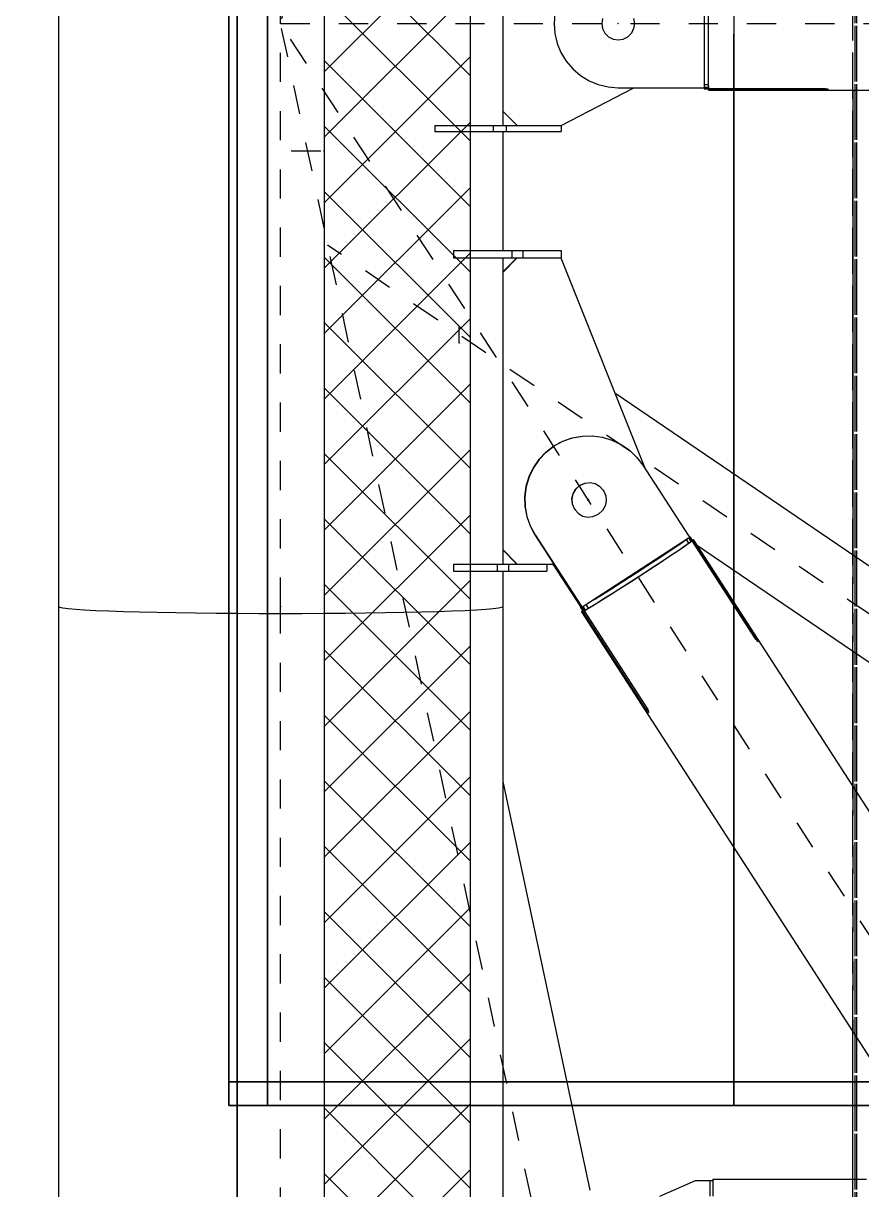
# Model space of a CAD drawing. Header units: millimetres. Extents: x 149919 to 150445, y 136651 to 136866.
# Drawn here: x 150369.93 to 150372.806, y 136754.576 to 136758.576 of the extents above; entities that cross this region are included whole.
import ezdxf

# ---------------------------------------------------------------- set-up
doc = ezdxf.new("R2010")
doc.units = ezdxf.units.MM
doc.header["$LTSCALE"] = 0.25
for name, pattern in [('CENTER', [50.8, 31.75, -6.35, 6.35, -6.35]), ('HIDDEN', [9.525, 6.35, -3.175]), ('XKITLINE00', [0]), ('XKITLINE02', [4, 2, -2])]:
    doc.linetypes.add(name, pattern=pattern)
doc.layers.add('Horizontal Surface', color=7, linetype='Continuous')
doc.layers.add('Wall', color=7, linetype='Continuous')

# ---------------------------------------------------------------- blocks, each defined once
blk = doc.blocks.new('çatıı')
h = blk.add_hatch()
h.set_pattern_fill('ANSI37', color=1, scale=5, style=0)
h.set_pattern_definition([(135, (104746.383, -4107.69), (11.2253202, 11.2253202), []), (45, (104746.383, -4107.69), (11.2253202, -11.2253202), [])])
h.paths.add_polyline_path([(22915, 11470.27), (22965, 11470.27), (22965, 10170.27), (22915, 10170.27)])
at = {"color": 8, "linetype": 'CENTER'}
for p, q in [((23430, 11640.27), (22900, 10820.27)), ((23073.58, 11633.65), (22900, 10820.27)), ((22900, 10620.27), (22900, 11020.27)), ((22900, 10820.27), (23430, 10820.27)), ((23073.58, 10006.9), (22900, 10820.27)), ((23430, 10000.27), (22900, 10820.27)), ((22903.84, 10776.6), (22914.8, 10776.6)), ((23350.61, 10448.31), (22916.23, 10744.2)), ((22961.3, 10710.73), (22961.3, 10716.27)), ((23005.78, 10656.91), (23005.39, 10656.91)), ((22900, 8951.04), (22900, 10620.27))]:
    blk.add_line(p, q, dxfattribs=at)
at = {"color": 116, "linetype": 'XKITLINE02', "true_color": 0x136734}
for p, q in [((23096.3, 10060.36), (23096.3, 11600.44)), ((23097.15, 10060.36), (23097.15, 11600.44)), ((23097.69, 10060.36), (23097.69, 11600.44)), ((22915, 11470.27), (22915, 10170.27)), ((22965, 11470.27), (22965, 10170.27)), ((23096.3, 10474.48), (23096.3, 11231.06)), ((23097.15, 10409.49), (23097.15, 11231.06)), ((23097.69, 10409.49), (23097.69, 11231.06)), ((23096.3, 10797.42), (23096.3, 10843.12)), ((23096.3, 10638.05), (23096.3, 10605.03)), ((23096.3, 10558.63), (23096.3, 10474.48))]:
    blk.add_line(p, q, dxfattribs=at)
at = {"color": 116, "linetype": 'HIDDEN', "true_color": 0x136734}
for p, q in [((22915, 11470.27), (22915, 10170.27)), ((22965, 11470.27), (22965, 10170.27))]:
    blk.add_line(p, q, dxfattribs=at)
at = {"color": 1}
for p, q in [((22915, 11470.27), (22915, 10170.27)), ((22965, 11470.27), (22965, 10170.27))]:
    blk.add_line(p, q, dxfattribs=at)
at = {"color": 8, "linetype": 'XKITLINE00'}
for p, q in [((22823.8, 11020.27), (22823.8, 10620.27)), ((22976.2, 10850.27), (22976.2, 10790.27)), ((23046.8, 10798.8), (23046.8, 10842.61)), ((23045.3, 10839.58), (23045.3, 10798.4)), ((22994.07, 10823.72), (22993.8, 10820.27)), ((23010.47, 10822.01), (23010.2, 10820.27)), ((23021.12, 10822.01), (23021.4, 10820.27)), ((22993.8, 10820.27), (22994.07, 10816.83)), ((22994.07, 10816.83), (22994.87, 10813.48)), ((23010.2, 10820.27), (23010.47, 10818.54)), ((23010.47, 10818.54), (23011.26, 10816.98)), ((23011.26, 10816.98), (23012.5, 10815.74)), ((23019.09, 10815.74), (23020.33, 10816.98)), ((23021.12, 10818.54), (23020.33, 10816.98)), ((23021.4, 10820.27), (23021.12, 10818.54)), ((22994.87, 10813.48), (22996.19, 10810.29)), ((23012.5, 10815.74), (23014.06, 10814.95)), ((23014.06, 10814.95), (23015.8, 10814.67)), ((23015.8, 10814.67), (23017.53, 10814.95)), ((23017.53, 10814.95), (23019.09, 10815.74)), ((22996.19, 10810.29), (22998, 10807.34)), ((22998, 10807.34), (23000.24, 10804.72)), ((23000.24, 10804.72), (23002.86, 10802.48)), ((23002.86, 10802.48), (23005.81, 10800.67)), ((23005.81, 10800.67), (23009, 10799.35)), ((22996.23, 10785.29), (23021.18, 10798.27)), ((23009, 10799.35), (23012.35, 10798.55)), ((23012.35, 10798.55), (23015.8, 10798.27)), ((23015.8, 10798.27), (23046.8, 10798.27)), ((23045.3, 10799.42), (23046.8, 10799.42)), ((23045.3, 10798.4), (23046.8, 10798.4)), ((23045.3, 10798.27), (23045.3, 10798.06)), ((23045.3, 10798.06), (23046.8, 10798.06)), ((23045.3, 10798.06), (23045.3, 10797.96)), ((23045.3, 10797.96), (23046.8, 10797.96)), ((23045.3, 10797.96), (23045.3, 10797.92)), ((23045.3, 10797.92), (23046.8, 10797.92)), ((23046.8, 10798.8), (23046.8, 10797.42)), ((23046.8, 10797.94), (23086.8, 10797.94)), ((23046.8, 10797.63), (23086.8, 10797.63)), ((23046.8, 10797.42), (23283.2, 10797.42)), ((23086.8, 10797.94), (23087.11, 10797.93)), ((23086.8, 10797.94), (23086.8, 10797.63)), ((23086.8, 10797.63), (23087.11, 10797.64)), ((23087.11, 10797.93), (23087.39, 10797.89)), ((23087.11, 10797.93), (23087.11, 10797.64)), ((23087.11, 10797.64), (23087.39, 10797.65)), ((23087.39, 10797.89), (23087.63, 10797.84)), ((23087.39, 10797.65), (23087.63, 10797.67)), ((23087.63, 10797.84), (23087.8, 10797.77)), ((23087.63, 10797.67), (23087.8, 10797.69)), ((23087.8, 10797.77), (23087.88, 10797.74)), ((23087.8, 10797.69), (23087.88, 10797.72)), ((23087.88, 10797.74), (23087.88, 10797.72)), ((22976.2, 10790.27), (22976.2, 10785.27)), ((22976.2, 10790.27), (22981.2, 10785.27)), ((22952.88, 10785.27), (22996.23, 10785.27)), ((22952.88, 10785.27), (22952.88, 10783.27)), ((22972.88, 10785.27), (22972.88, 10783.27)), ((22977.34, 10785.27), (22977.34, 10783.27)), ((22996.23, 10785.27), (22996.23, 10783.27)), ((22952.88, 10783.27), (22996.23, 10783.27)), ((22976.2, 10783.27), (22976.2, 10742.41)), ((22959.36, 10742.41), (22959.36, 10739.91)), ((22959.36, 10742.41), (22996.28, 10742.41)), ((22979.35, 10742.41), (22979.35, 10739.91)), ((22983.16, 10742.41), (22983.16, 10739.91)), ((22996.28, 10742.41), (22996.28, 10739.91)), ((22959.36, 10739.91), (22996.28, 10739.91)), ((22976.2, 10739.91), (22976.2, 10634.91)), ((22981.01, 10739.91), (22976.2, 10735.1)), ((22981.19, 10739.91), (22976.2, 10734.93)), ((22996.18, 10739.91), (23025.12, 10667.5)), ((23014.66, 10693.66), (23313.51, 10490.09)), ((22993.75, 10675.39), (22996.78, 10677.03)), ((22993.84, 10675.39), (22996.87, 10677.03)), ((22996.78, 10677.03), (23000.04, 10678.18)), ((22996.87, 10677.03), (23000.13, 10678.18)), ((23000.04, 10678.18), (23003.43, 10678.8)), ((23000.13, 10678.18), (23003.52, 10678.8)), ((23003.43, 10678.8), (23006.88, 10678.88)), ((23003.52, 10678.8), (23006.97, 10678.88)), ((23006.88, 10678.88), (23006.89, 10678.88)), ((23006.88, 10678.88), (23006.97, 10678.88)), ((23006.97, 10678.88), (23010.39, 10678.42)), ((23010.39, 10678.42), (23013.69, 10677.44)), ((23013.69, 10677.44), (23016.8, 10675.95)), ((22991.01, 10673.29), (22988.63, 10670.79)), ((22991.1, 10673.29), (22988.72, 10670.79)), ((22991.01, 10673.29), (22993.75, 10675.39)), ((22991.1, 10673.29), (22993.84, 10675.39)), ((23016.8, 10675.95), (23019.64, 10673.99)), ((23019.64, 10673.99), (23022.14, 10671.6)), ((22988.63, 10670.79), (22986.67, 10667.95)), ((22988.72, 10670.79), (22986.76, 10667.95)), ((23022.14, 10671.6), (23024.24, 10668.86)), ((23024.24, 10668.86), (23041.06, 10642.83)), ((22985.18, 10664.84), (22984.19, 10661.53)), ((22985.26, 10664.84), (22984.28, 10661.53)), ((22986.67, 10667.95), (22985.18, 10664.84)), ((22986.76, 10667.95), (22985.26, 10664.84)), ((22984.19, 10661.53), (22983.73, 10658.11)), ((22984.28, 10661.53), (22983.82, 10658.11)), ((23001.09, 10660.52), (23002.39, 10661.69)), ((23001.12, 10660.52), (23002.42, 10661.69)), ((23002.39, 10661.69), (23002.81, 10661.96)), ((23002.39, 10661.69), (23002.42, 10661.69)), ((23002.42, 10661.69), (23002.84, 10661.96)), ((23002.81, 10661.96), (23004.41, 10662.67)), ((23002.81, 10661.96), (23002.84, 10661.96)), ((23002.84, 10661.96), (23004.44, 10662.67)), ((23004.44, 10662.67), (23006.18, 10662.85)), ((23004.45, 10662.68), (23006.15, 10662.85)), ((23006.15, 10662.85), (23006.18, 10662.85)), ((23006.15, 10662.85), (23006.16, 10662.85)), ((23006.18, 10662.85), (23007.89, 10662.48)), ((23007.89, 10662.48), (23009.41, 10661.61)), ((23009.41, 10661.61), (23010.58, 10660.3)), ((22983.73, 10658.11), (22983.82, 10654.66)), ((22983.82, 10658.11), (22983.91, 10654.66)), ((23000.21, 10659.01), (22999.84, 10657.29)), ((22999.84, 10657.29), (23000.02, 10655.55)), ((23000.24, 10659.01), (22999.87, 10657.29)), ((22999.87, 10657.29), (23000.05, 10655.55)), ((23001.09, 10660.52), (23000.21, 10659.01)), ((23001.12, 10660.52), (23000.24, 10659.01)), ((23010.58, 10660.3), (23010.85, 10659.88)), ((23010.85, 10659.88), (23011.56, 10658.28)), ((23011.56, 10658.28), (23011.74, 10656.54)), ((22983.82, 10654.66), (22984.44, 10651.26)), ((22983.91, 10654.66), (22984.53, 10651.26)), ((23000.02, 10655.55), (23000.73, 10653.95)), ((23000.05, 10655.55), (23000.76, 10653.95)), ((23000.73, 10653.95), (23000.76, 10653.95)), ((23000.73, 10653.95), (23001, 10653.53)), ((23000.76, 10653.95), (23001.03, 10653.53)), ((23001, 10653.53), (23001.03, 10653.53)), ((23001, 10653.53), (23002.17, 10652.22)), ((23001.03, 10653.53), (23002.2, 10652.22)), ((23009.19, 10652.14), (23010.49, 10653.31)), ((23011.37, 10654.82), (23010.49, 10653.31)), ((23011.74, 10656.54), (23011.37, 10654.82)), ((22984.44, 10651.26), (22985.59, 10648)), ((22984.53, 10651.26), (22985.67, 10648)), ((23002.17, 10652.22), (23003.69, 10651.34)), ((23002.2, 10652.22), (23003.71, 10651.34)), ((23003.69, 10651.34), (23005.4, 10650.98)), ((23003.71, 10651.34), (23005.43, 10650.98)), ((23005.4, 10650.98), (23005.43, 10650.98)), ((23005.4, 10650.98), (23005.42, 10650.98)), ((23005.43, 10650.98), (23007.17, 10651.16)), ((23007.17, 10651.16), (23008.77, 10651.87)), ((23008.77, 10651.87), (23009.19, 10652.14)), ((22985.59, 10648), (22987.23, 10644.97)), ((22985.59, 10648), (22985.67, 10648)), ((22985.67, 10648), (22987.31, 10644.97)), ((22987.23, 10644.97), (23025.76, 10585.35)), ((22987.23, 10644.97), (22987.31, 10644.97)), ((22987.31, 10644.97), (23004.14, 10618.94)), ((23003.63, 10620.39), (23039.95, 10643.89)), ((23034.24, 10639.94), (23036.23, 10641.28)), ((23036.23, 10641.28), (23037.87, 10642.41)), ((23037.05, 10640.02), (23038.69, 10641.15)), ((23037.61, 10640.39), (23039.42, 10641.63)), ((23037.87, 10642.41), (23039.12, 10643.28)), ((23038.69, 10641.15), (23039.93, 10642.02)), ((23039.12, 10643.28), (23039.95, 10643.89)), ((23039.12, 10643.28), (23039.93, 10642.02)), ((23039.42, 10641.63), (23040.7, 10642.54)), ((23039.93, 10642.02), (23040.76, 10642.63)), ((23039.95, 10643.89), (23040.76, 10642.63)), ((23040.17, 10644.21), (23040.26, 10644.26)), ((23040.22, 10644.13), (23040.29, 10644.18)), ((23040.26, 10644.26), (23040.35, 10644.28)), ((23040.36, 10644.26), (23040.29, 10644.18)), ((23040.29, 10644.18), (23041.1, 10642.92)), ((23040.35, 10644.28), (23040.36, 10644.26)), ((23040.36, 10644.26), (23041.17, 10643)), ((23040.7, 10642.54), (23041.12, 10642.87)), ((23040.76, 10642.63), (23041.12, 10642.87)), ((23040.76, 10642.64), (23041.06, 10642.83)), ((23041.04, 10642.87), (23041.47, 10643.16)), ((23041.04, 10642.87), (23041.1, 10642.92)), ((23041.17, 10643), (23041.1, 10642.92)), ((23041.12, 10642.87), (23062.83, 10609.28)), ((23041.13, 10643.07), (23041.27, 10643.16)), ((23041.27, 10643.16), (23041.58, 10643.29)), ((23041.58, 10643.29), (23041.47, 10643.16)), ((23041.47, 10643.16), (23063.18, 10609.57)), ((23041.58, 10643.29), (23321.66, 10209.97)), ((23042.72, 10641.53), (23298.66, 10467.19)), ((22976.2, 10639.9), (22981.19, 10634.91)), ((22976.2, 10639.73), (22981.01, 10634.91)), ((23026.68, 10634.94), (23029.41, 10636.73)), ((23029.41, 10636.73), (23031.95, 10638.41)), ((23029.72, 10635.13), (23032.69, 10637.09)), ((23030.22, 10635.47), (23032.77, 10637.15)), ((23031.95, 10638.41), (23034.24, 10639.94)), ((23032.69, 10637.09), (23035.35, 10638.86)), ((23032.77, 10637.15), (23035.06, 10638.68)), ((23035.06, 10638.68), (23037.05, 10640.02)), ((23035.35, 10638.86), (23037.61, 10640.39)), ((22959.36, 10634.91), (22959.36, 10632.41)), ((22959.36, 10634.91), (22991.29, 10634.91)), ((22974.35, 10634.91), (22974.35, 10632.41)), ((22978.17, 10634.91), (22978.17, 10632.41)), ((22991.29, 10634.91), (22991.29, 10632.41)), ((22991.29, 10634.91), (22993.71, 10634.91)), ((22993.42, 10634.91), (23002.96, 10620.15)), ((22993.51, 10634.91), (23003.02, 10620.2)), ((23020.93, 10631.2), (23023.83, 10633.08)), ((23023.21, 10630.88), (23026.53, 10633.04)), ((23023.83, 10633.08), (23026.68, 10634.94)), ((23024.65, 10631.82), (23027.5, 10633.68)), ((23026.53, 10633.04), (23029.72, 10635.13)), ((23027.5, 10633.68), (23030.22, 10635.47)), ((22959.36, 10632.41), (22991.29, 10632.41)), ((22976.2, 10632.41), (22976.2, 10620.27)), ((23015.24, 10627.56), (23018.04, 10629.35)), ((23016.61, 10626.64), (23019.87, 10628.73)), ((23018.04, 10629.35), (23020.93, 10631.2)), ((23018.85, 10628.09), (23021.74, 10629.94)), ((23019.87, 10628.73), (23023.21, 10630.88)), ((23021.74, 10629.94), (23024.65, 10631.82)), ((23010.15, 10624.35), (23012.59, 10625.88)), ((23010.7, 10622.91), (23013.52, 10624.68)), ((23012.59, 10625.88), (23015.24, 10627.56)), ((23013.4, 10624.62), (23016.05, 10626.3)), ((23013.52, 10624.68), (23016.61, 10626.64)), ((23016.05, 10626.3), (23018.85, 10628.09)), ((23003.63, 10620.39), (23004.69, 10621)), ((23004.69, 10621), (23006.16, 10621.88)), ((23004.69, 10621), (23005.51, 10619.74)), ((23006.16, 10621.88), (23007.99, 10623.01)), ((23006.2, 10620.14), (23008.24, 10621.38)), ((23006.97, 10620.62), (23008.8, 10621.75)), ((23007.99, 10623.01), (23010.15, 10624.35)), ((23008.24, 10621.38), (23010.7, 10622.91)), ((23008.8, 10621.75), (23010.96, 10623.09)), ((23010.96, 10623.09), (23013.4, 10624.62)), ((22823.8, 10620.27), (22824.16, 10620.05)), ((22823.8, 10620.27), (22824.16, 10620.05)), ((22823.8, 10620.27), (22823.8, 8951.04)), ((22824.16, 10620.05), (22825.26, 10619.83)), ((22824.16, 10620.05), (22825.26, 10619.83)), ((22825.26, 10619.83), (22827.08, 10619.61)), ((22825.26, 10619.83), (22827.08, 10619.61)), ((22827.08, 10619.61), (22829.6, 10619.39)), ((22827.08, 10619.61), (22829.6, 10619.39)), ((22829.6, 10619.39), (22832.79, 10619.19)), ((22832.79, 10619.19), (22836.64, 10619)), ((22836.64, 10619), (22841.09, 10618.82)), ((22841.09, 10618.82), (22846.11, 10618.65)), ((22846.11, 10618.65), (22851.65, 10618.5)), ((22851.65, 10618.5), (22857.66, 10618.36)), ((22857.66, 10618.36), (22864.07, 10618.25)), ((22864.07, 10618.25), (22870.83, 10618.15)), ((22870.83, 10618.15), (22877.88, 10618.07)), ((22877.88, 10618.07), (22885.13, 10618.02)), ((22885.13, 10618.02), (22892.53, 10617.99)), ((22892.53, 10617.99), (22900, 10617.97)), ((22900, 10617.97), (22907.46, 10617.99)), ((22907.46, 10617.99), (22914.86, 10618.02)), ((22914.86, 10618.02), (22922.12, 10618.07)), ((22922.12, 10618.07), (22929.16, 10618.15)), ((22929.16, 10618.15), (22935.92, 10618.25)), ((22935.92, 10618.25), (22942.33, 10618.36)), ((22942.33, 10618.36), (22948.34, 10618.5)), ((22948.34, 10618.5), (22953.88, 10618.65)), ((22953.88, 10618.65), (22958.9, 10618.82)), ((22958.9, 10618.82), (22963.35, 10619)), ((22963.35, 10619), (22967.2, 10619.19)), ((22967.2, 10619.19), (22970.39, 10619.39)), ((22970.39, 10619.39), (22972.91, 10619.61)), ((22970.39, 10619.39), (22972.91, 10619.61)), ((22972.91, 10619.61), (22974.73, 10619.83)), ((22972.91, 10619.61), (22974.73, 10619.83)), ((22974.73, 10619.83), (22975.83, 10620.05)), ((22974.73, 10619.83), (22975.83, 10620.05)), ((22975.83, 10620.05), (22976.2, 10620.27)), ((22975.83, 10620.05), (22976.2, 10620.27)), ((22976.2, 10620.27), (22976.2, 10037.15)), ((23002.89, 10620.11), (23002.83, 10620.03)), ((23002.83, 10620.03), (23002.84, 10620.01)), ((23002.84, 10620.01), (23002.93, 10620.03)), ((23002.84, 10620.01), (23003.65, 10618.75)), ((23002.89, 10620.11), (23003.18, 10620.29)), ((23002.93, 10620.03), (23003.1, 10620.11)), ((23002.93, 10620.03), (23003.74, 10618.77)), ((23003.1, 10620.11), (23003.23, 10620.2)), ((23003.1, 10620.11), (23003.91, 10618.85)), ((23003.23, 10618.47), (23003.55, 10618.61)), ((23003.34, 10618.61), (23003.23, 10618.47)), ((23003.23, 10618.47), (23283.31, 10185.15)), ((23003.34, 10618.61), (23003.62, 10618.79)), ((23003.55, 10618.61), (23004.05, 10618.94)), ((23003.55, 10618.61), (23025.26, 10585.02)), ((23003.63, 10620.39), (23004.45, 10619.13)), ((23003.65, 10618.75), (23003.74, 10618.77)), ((23003.74, 10618.77), (23003.91, 10618.85)), ((23003.91, 10618.85), (23004.05, 10618.94)), ((23004.09, 10618.9), (23004.66, 10619.22)), ((23004.09, 10618.9), (23004.45, 10619.13)), ((23004.09, 10618.9), (23025.8, 10585.31)), ((23004.11, 10618.94), (23004.12, 10618.92)), ((23004.11, 10618.94), (23004.14, 10618.94)), ((23004.14, 10618.94), (23004.45, 10619.14)), ((23004.45, 10619.13), (23005.51, 10619.74)), ((23004.66, 10619.22), (23006.2, 10620.14)), ((23005.51, 10619.74), (23006.97, 10620.62)), ((23062.8, 10609.32), (23063.18, 10609.57)), ((23062.83, 10609.28), (23063.03, 10608.99)), ((23063, 10609.03), (23063.37, 10609.27)), ((23063.03, 10608.99), (23063.23, 10608.74)), ((23063.18, 10609.57), (23063.37, 10609.27)), ((23063.23, 10608.74), (23063.42, 10608.54)), ((23063.37, 10609.27), (23063.54, 10608.99)), ((23063.54, 10608.99), (23063.68, 10608.75)), ((23063.68, 10608.75), (23063.79, 10608.55)), ((23063.42, 10608.54), (23063.59, 10608.4)), ((23063.59, 10608.4), (23063.73, 10608.33)), ((23063.73, 10608.33), (23063.82, 10608.34)), ((23063.79, 10608.55), (23063.85, 10608.42)), ((23063.85, 10608.41), (23063.82, 10608.34)), ((23025.26, 10585.02), (23025.76, 10585.35)), ((23025.26, 10585.02), (23025.45, 10584.73)), ((23025.45, 10584.73), (23025.95, 10585.06)), ((23025.45, 10584.73), (23025.64, 10584.47)), ((23025.8, 10585.31), (23025.97, 10585.01)), ((23025.97, 10585.01), (23026.12, 10584.72)), ((23026.12, 10584.72), (23026.21, 10584.45)), ((23025.64, 10584.47), (23025.82, 10584.24)), ((23025.82, 10584.24), (23025.96, 10584.08)), ((23025.96, 10584.08), (23026.07, 10583.98)), ((23026.08, 10583.97), (23026.18, 10583.98)), ((23026.24, 10584.07), (23026.18, 10583.98)), ((23026.21, 10584.45), (23026.26, 10584.23)), ((23026.26, 10584.23), (23026.24, 10584.07)), ((22976.2, 10560.35), (23006.12, 10420.13)), ((23030.13, 10418.05), (23042.31, 10423.47)), ((23042.31, 10423.47), (23047.31, 10423.47)), ((23047.31, 10423.48), (23048.31, 10423.48)), ((23047.31, 10423.47), (23047.31, 10423.45)), ((23047.31, 10423.45), (23047.31, 10423.43)), ((23047.31, 10423.43), (23047.31, 10421.69)), ((23047.31, 10421.69), (23047.31, 10418.06)), ((23048.31, 10423.9), (23101.01, 10423.9)), ((23048.31, 10423.9), (23048.31, 10422.21)), ((23048.31, 10422.21), (23048.31, 10418.05))]:
    blk.add_line(p, q, dxfattribs=at)
at = {"color": 7, "linetype": 'XKITLINE00'}
for p, q in [((23096.3, 10797.42), (23096.3, 10638.05)), ((23096.3, 10605.03), (23096.3, 10558.63)), ((23096.3, 10409.49), (23096.3, 10474.48))]:
    blk.add_line(p, q, dxfattribs=at)
at = {"color": 8, "linetype": 'XKITLINE00'}
for centre in [(22900, 10820.27), (22900, 10820.27), (22900, 10820.27), (22900, 10820.27), (22900, 10820.27), (23015.8, 10820.27), (22903.84, 10776.6), (22914.8, 10776.6), (22916.23, 10744.2), (22961.3, 10716.27), (22961.3, 10710.73), (23005.39, 10656.91), (23005.78, 10656.91), (22900, 10620.27), (22900, 10620.27)]:
    blk.add_circle(centre, 0.05, dxfattribs=at)

msp = doc.modelspace()

# ---------------------------------------------------------------- linework, layer by layer
at = {"layer": 'Horizontal Surface', "color": 54}
for points in [[(150370.7675, 136754.8644, 2.65), (150370.6348, 136754.8644, 2.65), (150370.6348, 136762.217, 2.65), (150370.7675, 136762.217, 2.65)], [(150370.7675, 136754.8644, 2.75), (150370.6348, 136754.8644, 2.75), (150370.6348, 136762.217, 2.75), (150370.7675, 136762.217, 2.75)], [(150372.368, 136754.8644, 2.35), (150372.3687, 136762.217, 2.35), (150370.7681, 136762.217, 2.75), (150370.7675, 136754.8644, 2.75)], [(150372.8997, 136754.8644, 0.2), (150372.9001, 136762.217, 0.2), (150372.368, 136762.217, 2.35), (150372.3673, 136754.8644, 2.35)], [(150370.7675, 136754.8644, 0.2), (150370.7675, 136754.9457, 0.2), (150372.9001, 136754.9457, 0.2), (150372.9001, 136754.8644, 0.2)]]:
    msp.add_polyline3d(points, close=True, dxfattribs=at)

# ---------------------------------------------------------------- block references
at = {"xscale": 0.009999943142843078, "yscale": 0.009999943142843078, "zscale": 0.009999943142843078}
msp.add_blockref('çatıı', (150141.8141, 136650.3731), dxfattribs=at)

# ---------------------------------------------------------------- meshes
at = {"layer": 'Wall'}
mesh = msp.add_polyface(dxfattribs=at)
corners = [(150370.6634, 136778.7344), (150370.6634, 136778.7344, 0.2), (150370.6634, 136724.5744), (150370.6634, 136724.5744, 0.2), (150265.6634, 136724.5744), (150265.6634, 136724.5744, 0.2), (150265.6634, 136792.5744), (150265.6634, 136792.5744, 0.2), (150370.6634, 136792.5744), (150370.6634, 136792.5744, 0.2), (150370.6634, 136778.7344), (150370.6634, 136778.7344, 0.2)]
mesh.append_faces([[corners[k] for k in face] for face in [(0, 1, 3, 2), (2, 3, 5, 4), (4, 5, 7, 6), (6, 7, 9, 8), (8, 9, 11, 10)]], dxfattribs={"color": 7})
mesh = msp.add_polyface(dxfattribs=at)
corners = [(150370.6634, 136778.7344), (150370.6634, 136778.7344, 0.2), (150354.2133, 136778.7344), (150354.2133, 136778.7344, 0.2), (150354.2133, 136765.8869), (150354.2133, 136765.8869, 0.2), (150352.8134, 136764.5835), (150352.8134, 136764.5835, 0.2), (150351.7146, 136763.0176), (150351.7146, 136763.0176, 0.2), (150350.9659, 136761.2576), (150350.9659, 136761.2576, 0.2), (150350.5996, 136759.3801), (150350.5996, 136759.3801, 0.2), (150350.6308, 136757.4676), (150350.6308, 136757.4676, 0.2), (150351.0596, 136755.6032), (150351.0596, 136755.6032, 0.2), (150351.8658, 136753.8688), (150351.8658, 136753.8688, 0.2), (150353.0158, 136752.3401), (150353.0158, 136752.3401, 0.2), (150354.2133, 136751.2619), (150354.2133, 136751.2619, 0.2), (150354.2133, 136738.4144), (150354.2133, 136738.4144, 0.2), (150370.6634, 136738.4144), (150370.6634, 136738.4144, 0.2)]
mesh.append_faces([[corners[k] for k in face] for face in [(0, 1, 3, 2), (2, 3, 5, 4), (4, 5, 7, 6), (6, 7, 9, 8), (8, 9, 11, 10), (10, 11, 13, 12), (12, 13, 15, 14), (14, 15, 17, 16), (16, 17, 19, 18), (18, 19, 21, 20), (20, 21, 23, 22), (22, 23, 25, 24), (24, 25, 27, 26)]], dxfattribs={"color": 7})
mesh = msp.add_polyface(dxfattribs=at)
corners = [(150370.6634, 136767.7344), (150370.6634, 136767.7344, 0.2), (150365.2134, 136767.7344), (150365.2134, 136767.7344, 0.2), (150365.2134, 136749.4144), (150365.2134, 136749.4144, 0.2), (150370.6634, 136749.4144), (150370.6634, 136749.4144, 0.2)]
mesh.append_faces([[corners[k] for k in face] for face in [(0, 1, 3, 2), (2, 3, 5, 4), (4, 5, 7, 6)]], dxfattribs={"color": 7})
mesh = msp.add_polyface(dxfattribs=at)
corners = [(150370.6348, 136762.217, 2.65), (150370.6348, 136762.217, 2.75), (150370.6348, 136754.8644, 2.65), (150370.6348, 136754.8644, 2.75)]
mesh.append_faces([[corners[k] for k in face] for face in [(0, 1, 3, 2)]], dxfattribs={"color": 54})
mesh = msp.add_polyface(dxfattribs=at)
corners = [(150370.7675, 136754.8644, 2.65), (150370.7675, 136754.8644, 2.75), (150370.7675, 136762.217, 2.65), (150370.7675, 136762.217, 2.75)]
mesh.append_faces([[corners[k] for k in face] for face in [(0, 1, 3, 2)]], dxfattribs={"color": 54})
mesh = msp.add_polyface(dxfattribs=at)
corners = [(150370.7675, 136754.9457), (150370.7675, 136754.9457, 2.65), (150370.6348, 136754.9457), (150370.6348, 136754.9457, 2.65)]
mesh.append_faces([[corners[k] for k in face] for face in [(0, 1, 3, 2)]], dxfattribs={"color": 54})
mesh = msp.add_polyface(dxfattribs=at)
corners = [(150370.6348, 136754.9457), (150370.6348, 136754.9457, 2.65), (150370.6348, 136754.8644), (150370.6348, 136754.8644, 2.65)]
mesh.append_faces([[corners[k] for k in face] for face in [(0, 1, 3, 2)]], dxfattribs={"color": 54})
mesh = msp.add_polyface(dxfattribs=at)
corners = [(150370.7675, 136754.9457), (150370.7675, 136754.9457, 0.2), (150372.9001, 136754.9457), (150372.9001, 136754.9457, 0.2)]
mesh.append_faces([[corners[k] for k in face] for face in [(0, 1, 3, 2)]], dxfattribs={"color": 54})
mesh = msp.add_polyface(dxfattribs=at)
corners = [(150370.7675, 136754.8644), (150370.7675, 136754.8644, 2.65), (150370.7675, 136754.9457), (150370.7675, 136754.9457, 2.65)]
mesh.append_faces([[corners[k] for k in face] for face in [(0, 1, 3, 2)]], dxfattribs={"color": 54})
mesh = msp.add_polyface(dxfattribs=at)
corners = [(150370.7675, 136754.8644), (150370.7675, 136754.8644, 2.75), (150370.6348, 136754.8644), (150370.6348, 136754.8644, 2.75)]
mesh.append_faces([[corners[k] for k in face] for face in [(0, 1, 3, 2)]], dxfattribs={"color": 54})
mesh = msp.add_polyface(dxfattribs=at)
corners = [(150372.9001, 136754.8644), (150372.9001, 136754.8644, 0.2), (150370.7675, 136754.8644), (150370.7675, 136754.8644, 0.2)]
mesh.append_faces([[corners[k] for k in face] for face in [(0, 1, 3, 2)]], dxfattribs={"color": 54})
mesh = msp.add_polyface(dxfattribs=at)
corners = [(150372.368, 136754.8644, 0.2), (150372.368, 136754.8644, 2.35), (150370.7675, 136754.8644, 0.2), (150370.7675, 136754.8644, 2.75)]
mesh.append_faces([[corners[k] for k in face] for face in [(0, 1, 3, 2)]], dxfattribs={"color": 54})
mesh = msp.add_polyface(dxfattribs=at)
corners = [(150372.9001, 136754.8644, 0.2), (150372.9001, 136754.8644, 0.2), (150372.368, 136754.8644, 0.2), (150372.368, 136754.8644, 2.35)]
mesh.append_faces([[corners[k] for k in face] for face in [(0, 1, 3, 2)]], dxfattribs={"color": 54})

doc.saveas('drawing.dxf')
